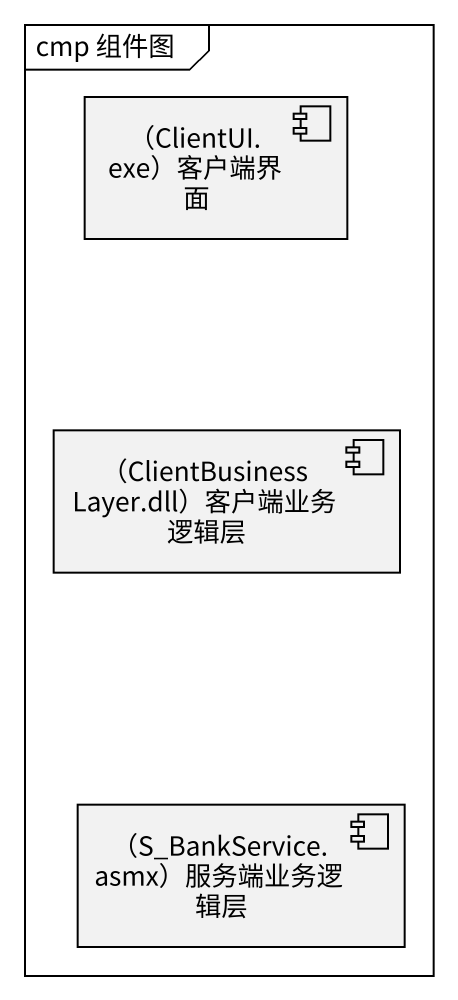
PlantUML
@startuml
mainframe cmp 组件图
component "（ClientUI.exe）客户端界面" as ClientUI_exe_客户端界面
component "（ClientBusinessLayer.dll）客户端业务逻辑层" as ClientBusinessLayer_dll
component "（S_BankService.asmx）服务端业务逻辑层" as S_BankService_asmx_服务端业务逻辑层
@enduml
